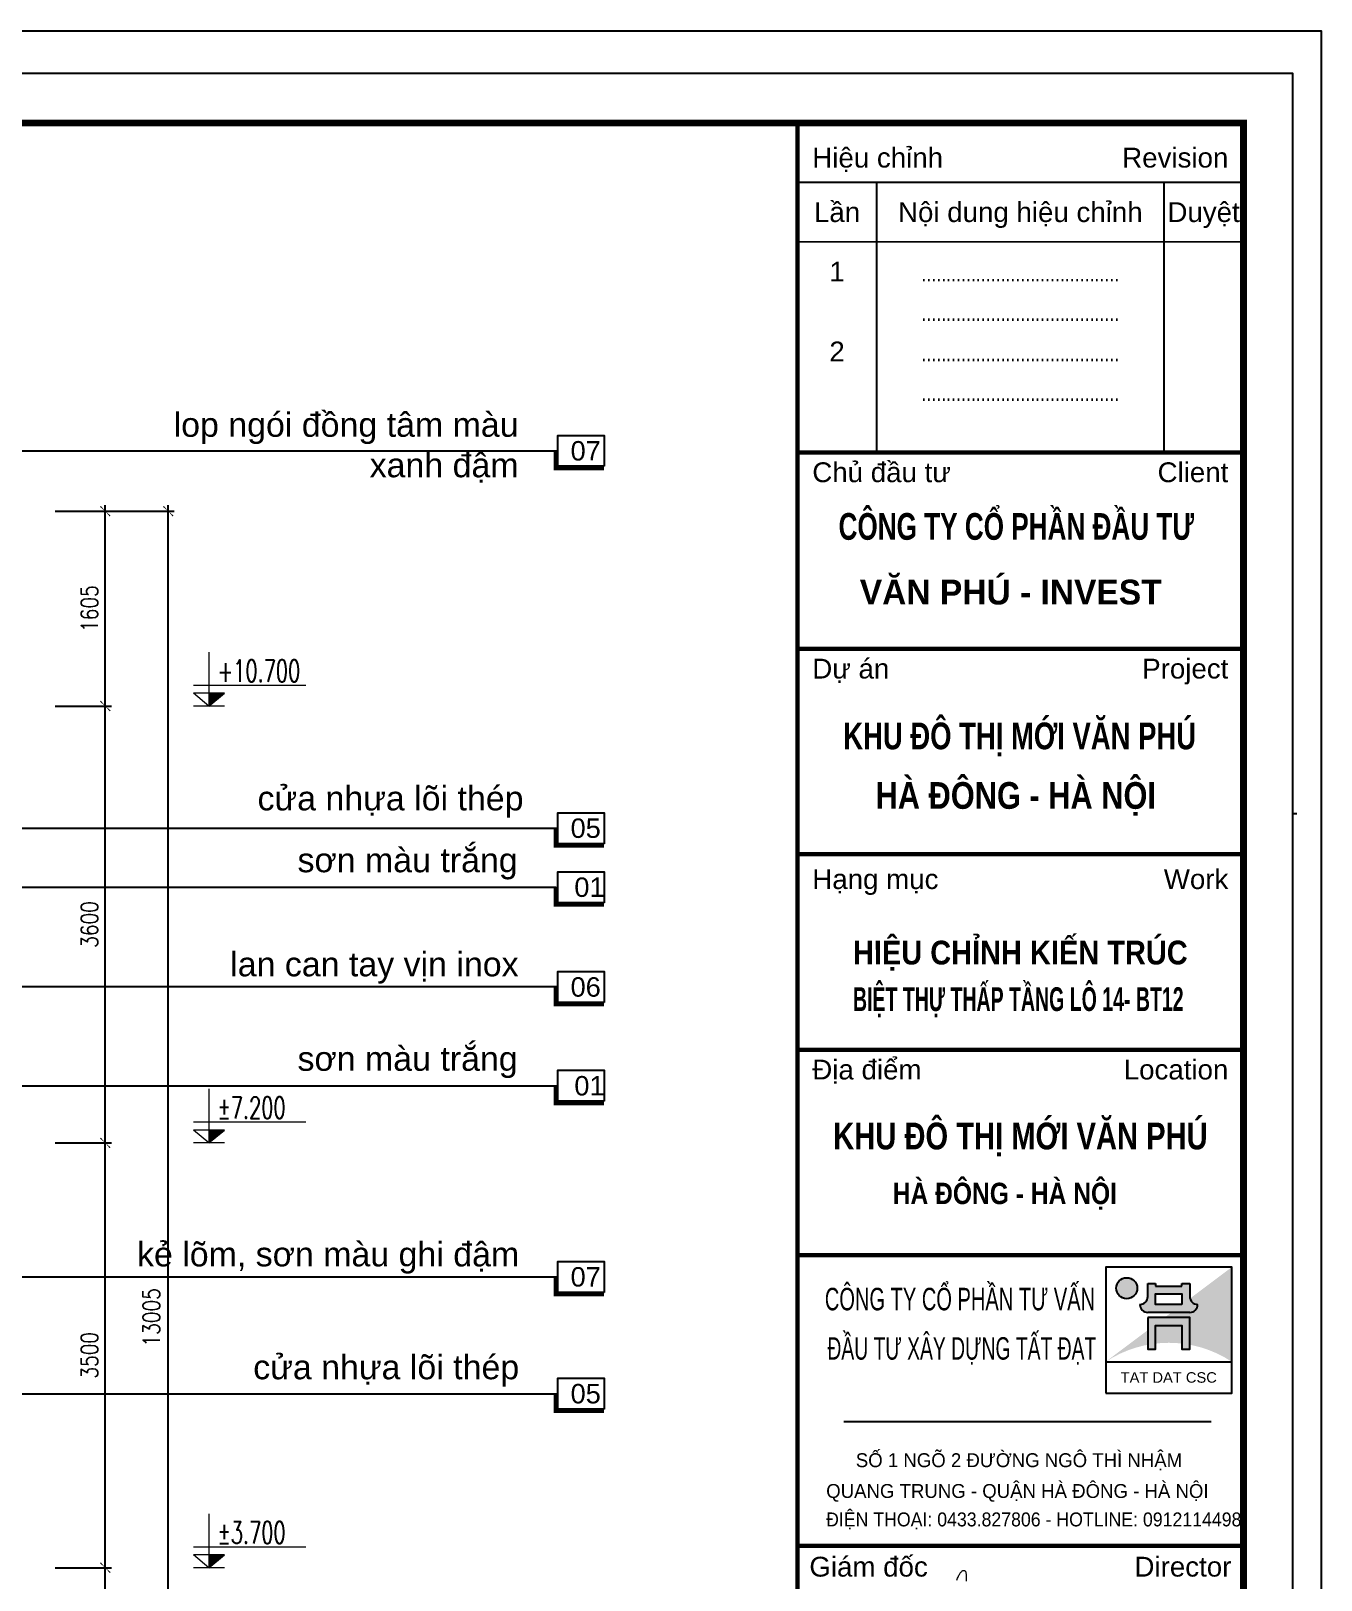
# Model space of a CAD drawing. Header units: millimetres. Extents: x -34806 to 662668, y 63228 to 99452.
# Drawn here: x 462746 to 473374, y 80691 to 93454 of the extents above; entities that cross this region are included whole.
import ezdxf
from ezdxf.enums import TextEntityAlignment as Align

# ---------------------------------------------------------------- set-up
doc = ezdxf.new("R2010")
doc.units = ezdxf.units.MM
doc.header["$LTSCALE"] = 200
doc.header["$MEASUREMENT"] = 0
doc.header["$PDMODE"] = 3
doc.header["$PDSIZE"] = 50
doc.layers.get('0').update_dxf_attribs({"color": 95, "linetype": 'CONTINUOUS'})
doc.layers.get('DEFPOINTS').update_dxf_attribs({"linetype": 'CONTINUOUS'})
for name, color, linetype in [('DIM', 1, 'CONTINUOUS'), ('KHUNGTEN', 7, 'CONTINUOUS'), ('Net_Thay', 7, 'CONTINUOUS'), ('TEXT', 7, 'CONTINUOUS'), ('TEXT2', 6, 'CONTINUOUS'), ('TPTA-Funiture', 27, 'CONTINUOUS'), ('TPTA-Text', 253, 'CONTINUOUS'), ('TPTA-Virtural', 253, 'CONTINUOUS')]:
    doc.layers.add(name, color=color, linetype=linetype)
doc.layers.add('hacth', color=251, linetype='CONTINUOUS', lineweight=13)
doc.layers.add('thay', color=7, linetype='CONTINUOUS', lineweight=18)
doc.styles.add('.VnArial', font='VNARIAL.ttf')
doc.styles.add('Aria H B iso', font='VHARIALB.ttf')
doc.styles.add('Aria H iso', font='VHARIAL.ttf')
doc.styles.add('Arial iso', font='VNARIAL.ttf')
doc.styles.add('Arial N  iso', font='VNARIALN.ttf')
doc.styles.add('NHO', font='VNCC-RMS.SHX', dxfattribs={"width": 0.8})
doc.styles.add('RomanS', font='romans.shx', dxfattribs={"width": 0.8})
doc.styles.add('Scale', font='vnsimli.shx', dxfattribs={"width": 0.65, "bigfont": 'bigfont.shx'})
doc.styles.add('TEXT1', font='VHARIAL.ttf', dxfattribs={"width": 0.85, "height": 200})
doc.styles.add('VNCC-SIM', font='VHAVAN.ttf', dxfattribs={"width": 0.85})
doc.dimstyles.new('D1', dxfattribs={"dimtxt": 140, "dimasz": 80, "dimexe": 50, "dimexo": 0, "dimgap": 60, "dimtad": 1, "dimdec": 0, "dimzin": 0, "dimdsep": 46, "dimtxsty": 'RomanS', "dimblk1": 'ARCHTICK', "dimblk2": 'ARCHTICK', "dimsah": 1, "dimcen": 100, "dimdle": 50, "dimclrt": 7, "dimadec": 0, "dimazin": 0, "dimtfac": 0.005, "dimtdec": 0, "dimtix": 1, "dimtofl": 0, "dimtmove": 2, "dimatfit": 3, "dimldrblk": 'ARCHTICK', "dimfxl": 1, "dimtvp": 0.8, "dimtolj": 1, "dimtzin": 0, "dimarcsym": 0})
doc.dimstyles.new('DIM-A3', dxfattribs={"dimscale": 0, "dimtxt": 160, "dimasz": 110, "dimexe": 110, "dimexo": 0, "dimgap": 110, "dimtad": 1, "dimdec": 0, "dimdsep": 46, "dimtxsty": 'RomanS', "dimblk1": 'ARCHTICK', "dimblk2": 'ARCHTICK', "dimsah": 1, "dimcen": 0.09, "dimdle": 110, "dimclrd": 256, "dimclre": 256, "dimclrt": 14, "dimadec": 0, "dimazin": 0, "dimtfac": 1, "dimtdec": 0, "dimtix": 1, "dimtmove": 2, "dimatfit": 3, "dimfxl": 110, "dimtolj": 1, "dimarcsym": 0})

# ---------------------------------------------------------------- blocks, each defined once
blk = doc.blocks.new('_ArchTick')
at = {"layer": 'DIM', "color": 150}
blk.add_lwpolyline([(0.5000000000004547, 0.5000000000009095, 0.1333333333333333, 0, 0), (4.547473508864641e-13, 9.094947017729282e-13, 0, 0.1333333333333333, 0), (-0.4999999999995453, -0.4999999999990905, 0.1333333333333333, 0.1333333333333333, 0)], format="xyseb", dxfattribs=at)
blk = doc.blocks.new('*D684')
at = {"layer": 'DEFPOINTS', "color": 0}
for p in [(462944.4398960458, 89497.55667071097), (463876.26894307, 89497.55667071097), (462944.4398960458, 76492.25017395287)]:
    blk.add_point(p, dxfattribs=at)
at = {"layer": 'DIM', "color": 0, "lineweight": -2}
for p, q in [((462944.4398960458, 89497.55667071097), (463926.26894307, 89497.55667071097)), ((463876.26894307, 76442.25017395287), (463876.26894307, 89547.55667071097)), ((462944.4398960458, 76492.25017395287), (463926.26894307, 76492.25017395287))]:
    blk.add_line(p, q, dxfattribs=at)
at = {"layer": 'DIM', "color": 0, "lineweight": -2, "xscale": 80, "yscale": 80, "zscale": 80}
for p, rotation in [((463876.26894307, 89497.55667071097), 90), ((463876.26894307, 76492.25017395287), 270)]:
    blk.add_blockref('_ArchTick', p, dxfattribs=dict(at, rotation=rotation))
at = {"layer": 'DIM', "color": 7, "insert": (463738.4166496429, 82854.86631722652), "char_height": 140, "attachment_point": 5, "rotation": 90, "style": 'RomanS'}
blk.add_mtext('\\A1;13005', dxfattribs=at)
blk = doc.blocks.new('*D686')
at = {"layer": 'DEFPOINTS', "color": 0}
for p in [(462944.4398960458, 80792.25017395287), (463357.6397331027, 80792.25017395287), (462944.4398960458, 77092.25017395287)]:
    blk.add_point(p, dxfattribs=at)
at = {"layer": 'DIM', "color": 0, "lineweight": -2}
for p, q in [((463357.6397331027, 77042.25017395287), (463357.6397331027, 80842.25017395287)), ((462944.4398960458, 80792.25017395287), (463407.6397331027, 80792.25017395287)), ((462944.4398960458, 77092.25017395287), (463407.6397331027, 77092.25017395287))]:
    blk.add_line(p, q, dxfattribs=at)
at = {"layer": 'DIM', "color": 0, "lineweight": -2, "xscale": 80, "yscale": 80, "zscale": 80}
for p, rotation in [((463357.6397331027, 80792.25017395287), 90), ((463357.6397331027, 77092.25017395287), 270)]:
    blk.add_blockref('_ArchTick', p, dxfattribs=dict(at, rotation=rotation))
at = {"layer": 'DIM', "color": 7, "insert": (463227.6397331027, 78942.25017395294), "char_height": 140, "attachment_point": 5, "rotation": 90, "style": 'RomanS'}
blk.add_mtext('\\A1;3700', dxfattribs=at)
blk = doc.blocks.new('*D687')
at = {"layer": 'DEFPOINTS', "color": 0}
for p in [(462944.4398960458, 84292.25017395287), (463357.6397331027, 84292.25017395287), (462944.4398960458, 80792.25017395287)]:
    blk.add_point(p, dxfattribs=at)
at = {"layer": 'DIM', "color": 0, "lineweight": -2}
for p, q in [((462944.4398960458, 84292.25017395287), (463407.6397331027, 84292.25017395287)), ((463357.6397331027, 80742.25017395287), (463357.6397331027, 84342.25017395287)), ((462944.4398960458, 80792.25017395287), (463407.6397331027, 80792.25017395287))]:
    blk.add_line(p, q, dxfattribs=at)
at = {"layer": 'DIM', "color": 0, "lineweight": -2, "xscale": 80, "yscale": 80, "zscale": 80}
for p, rotation in [((463357.6397331027, 84292.25017395287), 90), ((463357.6397331027, 80792.25017395287), 270)]:
    blk.add_blockref('_ArchTick', p, dxfattribs=dict(at, rotation=rotation))
at = {"layer": 'DIM', "color": 7, "insert": (463227.6397331027, 82542.25017395294), "char_height": 140, "attachment_point": 5, "rotation": 90, "style": 'RomanS'}
blk.add_mtext('\\A1;3500', dxfattribs=at)
blk = doc.blocks.new('*D688')
at = {"layer": 'DEFPOINTS', "color": 0}
for p in [(462944.4398960458, 87892.08513235385), (463357.6397331027, 87892.08513235385), (462944.4398960458, 84292.25017395287)]:
    blk.add_point(p, dxfattribs=at)
at = {"layer": 'DIM', "color": 0, "lineweight": -2}
for p, q in [((463357.6397331027, 84242.25017395287), (463357.6397331027, 87942.08513235385)), ((462944.4398960458, 87892.08513235385), (463407.6397331027, 87892.08513235385)), ((462944.4398960458, 84292.25017395287), (463407.6397331027, 84292.25017395287))]:
    blk.add_line(p, q, dxfattribs=at)
at = {"layer": 'DIM', "color": 0, "lineweight": -2, "xscale": 80, "yscale": 80, "zscale": 80}
for p, rotation in [((463357.6397331027, 87892.08513235385), 90), ((463357.6397331027, 84292.25017395287), 270)]:
    blk.add_blockref('_ArchTick', p, dxfattribs=dict(at, rotation=rotation))
at = {"layer": 'DIM', "color": 7, "insert": (463227.6397331027, 86092.16765315343), "char_height": 140, "attachment_point": 5, "rotation": 90, "style": 'RomanS'}
blk.add_mtext('\\A1;3600', dxfattribs=at)
blk = doc.blocks.new('*D689')
at = {"layer": 'DEFPOINTS', "color": 0}
for p in [(462944.4398960458, 89497.55667071097), (463357.6397331027, 89497.55667071097), (462944.4398960458, 87892.08513235385)]:
    blk.add_point(p, dxfattribs=at)
at = {"layer": 'DIM', "color": 0, "lineweight": -2}
for p, q in [((462944.4398960458, 89497.55667071097), (463407.6397331027, 89497.55667071097)), ((463357.6397331027, 87842.08513235385), (463357.6397331027, 89547.55667071097)), ((462944.4398960458, 87892.08513235385), (463407.6397331027, 87892.08513235385))]:
    blk.add_line(p, q, dxfattribs=at)
at = {"layer": 'DIM', "color": 0, "lineweight": -2, "xscale": 80, "yscale": 80, "zscale": 80}
for p, rotation in [((463357.6397331027, 89497.55667071097), 90), ((463357.6397331027, 87892.08513235385), 270)]:
    blk.add_blockref('_ArchTick', p, dxfattribs=dict(at, rotation=rotation))
at = {"layer": 'DIM', "color": 7, "insert": (463227.6397331027, 88694.82090153248), "char_height": 140, "attachment_point": 5, "rotation": 90, "style": 'RomanS'}
blk.add_mtext('\\A1;1605', dxfattribs=at)
blk = doc.blocks.new('cao do')
at = {"layer": 'thay'}
for p, q in [((0, 444.6272508608236), (0, 0)), ((798.181270029163, 170.2365376747912), (-128.2891475682845, 170.2365376747912)), ((0, 0), (-127.8852143107215, 106.0771588497737)), ((127.8852143107215, 106.0771588497737), (-127.8852143107215, 106.0771588497737)), ((0, 0), (127.8852143107215, 106.0771588497737))]:
    blk.add_line(p, q, dxfattribs=at)
at = {"layer": 'thay', "ltscale": 600}
blk.add_line((128.2891475682845, 0), (-128.2891475682845, 0), dxfattribs=at)
at = {"layer": 'thay', "color": 150, "ltscale": 600}
blk.add_solid([(0, 0), (0, 106.0771588497737), (127.8852143107215, 106.0771588497737)], dxfattribs=at)
at = {"layer": 'TEXT', "style": 'Arial N  iso'}
blk.add_attdef('%%P0.000', text='', height=200.0000000007276, dxfattribs=at).set_placement((69.50250721070915, 290.0113117169822), align=Align.MIDDLE_LEFT)
blk = doc.blocks.new('A$C29984D40')
at = {"layer": 'TPTA-Virtural'}
blk.add_lwpolyline([(-7.243570871651173e-05, 31.89348809509829), (382.5350945389364, 31.89348809509829), (382.5350945389364, 287.1261557442558), (-7.243570871651173e-05, 287.1261557442558)], close=True, dxfattribs=at)
at = {"layer": 'TPTA-Virtural', "color": 1, "ltscale": 600, "const_width": 31.89374988118652}
blk.add_lwpolyline([(398.4819694797043, 163.0181344066077), (398.4819694797043, 15.94661315450503), (-7.243570871651173e-05, 15.94661315450503)], dxfattribs=at)
at = {"layer": 'TPTA-Text', "style": 'Aria H iso'}
blk.add_attdef('1', text='', height=160, dxfattribs=at).set_placement((183.0461620839778, 79.97925875045621), align=Align.CENTER)
blk = doc.blocks.new('A$C5F910C25')
at = {"layer": 'Net_Thay', "ltscale": 0.5, "true_color": 0x0f9997}
h = blk.add_hatch(color=134, dxfattribs=at)
edge = h.paths.add_edge_path()
edge.add_line((23.99999934621155, 24.00000047203503), (-6.537884473800659e-07, 6.000000472107786))
edge.add_arc((11.99999934621155, -12.19999952812213), 21.80000000017373, 56.60151153231379, 123.3984884676862, ccw=False)
edge.add_line((23.99999934621155, 6.000000472093234), (23.99999934621155, 24.00000047202047))
h = blk.add_hatch(color=134, dxfattribs=at)
edge = h.paths.add_edge_path()
edge.add_arc((3.999999346211553, 20.00000047209323), 2, 0, 180)
edge.add_arc((3.999999346211553, 20.00000047209323), 2, 180, 360)
at = {"layer": 'Net_Thay', "ltscale": 0.5, "true_color": 0x001e02}
h = blk.add_hatch(color=98, dxfattribs=at)
h.paths.add_polyline_path([(15.99999934621155, 14.40000047208741), (7.999999346211553, 14.40000047208741), (7.999999346211553, 8.400000472087413), (9.499999346211553, 8.400000472087413), (9.499999346211553, 12.90000047208741), (14.49999934621155, 12.90000047208741), (14.49999934621155, 8.400000472087413), (15.99999934621155, 8.400000472087413)])
h.paths.add_polyline_path([(14.49999934667721, 16.90000047208741), (9.499999346211553, 16.90000047208741), (9.499999346211553, 18.90000047208741), (14.49999934621155, 18.90000047208741)], flags=16)
edge = h.paths.add_edge_path()
edge.add_arc((17.49999934621155, 18.40000047208741), 1.499999999992724, 180.0000000002779, 270, ccw=False)
edge.add_line((15.99999934621155, 18.40000047208741), (15.99999934621155, 20.90000047210196))
edge.add_line((15.99999934621155, 20.90000047208741), (14.49999934621155, 20.90000047208741))
edge.add_line((14.49999934621155, 20.90000047208741), (14.49999934621155, 20.40000047208741))
edge.add_line((14.49999934621155, 20.40000047208741), (9.499999346211553, 20.40000047208741))
edge.add_line((9.499999346211553, 20.40000047208741), (9.499999346211553, 20.90000047208741))
edge.add_line((9.499999346211553, 20.90000047208741), (7.999999346211553, 20.90000047208741))
edge.add_line((7.999999346211553, 20.90000047208741), (7.999999346211553, 18.40000047207286))
edge.add_arc((6.499999346211553, 18.40000047208741), 1.5, 270, 359.9999999997221, ccw=False)
edge.add_arc((7.999999346211553, 16.90000047208741), 1.5, 180, 270)
edge.add_line((7.999999346211553, 15.40000047208741), (15.99999934621155, 15.40000047208741))
edge.add_arc((15.99999934621155, 16.90000047208741), 1.5, 270, 360)
at = {"layer": 'Net_Thay', "color": 2, "ltscale": 0.5}
blk.add_line((-6.537884473800659e-07, 6.000000472093234), (23.99999934621155, 6.000000472093234), dxfattribs=at)
at = {"layer": 'Net_Thay', "ltscale": 0.5}
blk.add_lwpolyline([(-6.537884473800659e-07, 4.720932338386774e-07), (23.99999934621155, 4.720932338386774e-07), (23.99999934621155, 24.00000047209323), (-6.537884473800659e-07, 24.00000047209323)], close=True, dxfattribs=at)
at = {"layer": 'Net_Thay', "color": 98, "ltscale": 0.5, "true_color": 0x001e02}
blk.add_lwpolyline([(15.99999934621155, 15.40000047208741), (7.999999346211553, 15.40000047208741, -0.414213562373095), (6.499999346211553, 16.90000047208741, 0.4142135623730951), (7.999999346211553, 18.40000047208741), (7.999999346211553, 20.90000047208741), (9.499999346211553, 20.90000047208741), (9.499999346211553, 20.40000047208741), (14.49999934621155, 20.40000047208741), (14.49999934621155, 20.90000047208741), (15.99999934621155, 20.90000047208741), (15.99999934621155, 18.40000047208741, 0.414213562373095), (17.49999934621155, 16.90000047208741, -0.414213562373095)], format="xyb", close=True, dxfattribs=at)
for points in [[(14.49999934667721, 16.90000047208741), (9.499999346211553, 16.90000047208741), (9.499999346211553, 18.90000047208741), (14.49999934621155, 18.90000047208741)], [(7.999999346211553, 14.40000047208741), (7.999999346211553, 8.400000472087413), (9.499999346211553, 8.400000472087413), (9.499999346211553, 12.90000047208741), (14.49999934621155, 12.90000047208741), (14.49999934621155, 8.400000472087413), (15.99999934621155, 8.400000472087413), (15.99999934621155, 14.40000047208741)]]:
    blk.add_lwpolyline(points, close=True, dxfattribs=at)
at = {"layer": 'Net_Thay', "color": 134, "ltscale": 0.5, "true_color": 0x0f9997}
blk.add_circle((3.999999346211553, 20.00000047209323), 2, dxfattribs=at)
at = {"layer": 'Net_Thay', "color": 2, "style": '.VnArial'}
blk.add_text('TAT DAT CSC', height=2, dxfattribs=at).set_placement((2.841745594516397, 2.000000472093234))
blk = doc.blocks.new('khung')
at = {"color": 8}
blk.add_line((27622.5522648067, 17766.50656431817), (30915.23519163614, 17766.50656431817), dxfattribs=at)
at = {"color": 4, "const_width": 34.92595818815155}
for points in [[(27622.5522648067, 19305.16904551932), (31115.14808362222, 19305.16904551932)], [(27622.55226480321, 19305.16904551932), (31115.14808361849, 19305.16904551932)], [(27622.5522648067, 17766.50656431817), (31115.14808362222, 17766.50656431817)], [(27622.55226480321, 17766.50656431817), (31115.14808361849, 17766.50656431817)], [(27622.55244429281, 17766.50656709514), (31115.14826310787, 17766.50656709514)]]:
    blk.add_lwpolyline(points, dxfattribs=at)
at = {"color": 7}
blk.add_lwpolyline([(28871.17852380154, 10467.99971975067), (28874.51073092772, 10476.82006679304), (28877.83837310933, 10485.06582119679), (28881.18198451059, 10492.76890612202), (28884.55580851379, 10499.95472053626), (28887.94892537218, 10506.62256663655), (28891.3441245571, 10512.76522242739), (28894.72419553966, 10518.3754659131), (28898.07192779074, 10523.44607509793), (28901.37011078159, 10527.96982798654), (28904.60153398322, 10531.93950258307), (28907.74898686698, 10535.34787689202), (28910.79687169572, 10538.19422852861), (28913.73604190161, 10540.50383355145), (28916.55896370867, 10542.30846763007), (28919.25810334003, 10543.63990643384), (28921.82592702033, 10544.52992563226), (28924.25490097333, 10545.01030089476), (28926.5374914227, 10545.11280789084), (28928.66616459248, 10544.8692222899), (28930.63597681063, 10544.30763687038), (28932.45234482169, 10543.44141284605), (28934.12327547346, 10542.28022853958), (28935.6567756144, 10540.83376227368), (28937.06085209311, 10539.11169237109), (28938.34351175759, 10537.12369715447), (28939.51276145634, 10534.87945494651), (28940.57660803736, 10532.38864406992), (28941.54148784398, 10529.63612003659), (28942.40755519733, 10526.50744711531), (28943.17339391302, 10522.86336676397), (28943.83758780732, 10518.5646204406), (28944.39872069564, 10513.47194960301), (28944.85537639434, 10507.44609570927), (28945.20613871908, 10500.34780021718), (28945.44959148543, 10492.03780458489), (28945.58476428939, 10482.40783225092), (28945.61246984453, 10471.47353457656), (28945.53396664428, 10459.28154490358)], dxfattribs=at)
at = {"layer": 'DEFPOINTS', "color": 8}
blk.add_lwpolyline([(0, 0), (31503.2142857092, 0), (31503.2142857092, 22274.99999999884), (0, 22274.99999999884)], close=True, dxfattribs=at)
at = {"layer": 'KHUNGTEN', "color": 8}
for p, q in [((27622.5522648067, 17766.50656431817), (30915.23519163614, 17766.50656431817)), ((31503.21446545597, 16475.24069870885), (31536.14129472431, 16475.24069870885))]:
    blk.add_line(p, q, dxfattribs=at)
at = {"layer": 'KHUNGTEN', "color": 4}
for points, const_width in [([(847.8094161225017, 388.0662020905293), (31116.97317918693, 388.0662020905293), (31116.97317918693, 21886.93379790831), (847.8094161225017, 21886.93379790831)], 54.32926829268017), ([(27622.55226480344, 21886.93379790831), (31115.14808361861, 21886.93379790831), (31115.14808361861, 388.0662020905293), (27622.55226480344, 388.0662020905293)], 34.92595818815155)]:
    blk.add_lwpolyline(points, close=True, dxfattribs=dict(at, const_width=const_width))
at = {"layer": 'KHUNGTEN', "color": 8, "const_width": 15.52264808362291}
for points in [[(27622.55226480344, 21421.25435539952), (31115.14808361861, 21421.25435539952)], [(28243.45818814833, 21421.25435539952), (28243.45818814833, 19305.16904551932)], [(30494.24216027372, 21421.25435539952), (30494.24216027372, 19305.16904551932)], [(27622.55226480344, 20955.57491289097), (31115.14808361861, 20955.57491289097)]]:
    blk.add_lwpolyline(points, dxfattribs=at)
at = {"layer": 'KHUNGTEN', "color": 4, "const_width": 34.92595818815155}
for points in [[(27622.5522648067, 19305.16904551932), (31115.14808362222, 19305.16904551932)], [(27622.5522648067, 17766.50656431817), (31115.14808362222, 17766.50656431817)], [(27622.55244429281, 17766.50656709514), (31115.14826310799, 17766.50656709514)], [(27622.55244430073, 16156.79297462516), (31115.14826308552, 16156.79297462516)], [(27622.55244430073, 14624.75846653097), (31115.14826308552, 14624.75846653097)], [(27622.55244430073, 13015.04487406099), (31115.14826308552, 13015.04487406099)], [(27622.55244430073, 10736.72422027594), (31115.14826308552, 10736.72422027594)]]:
    blk.add_lwpolyline(points, dxfattribs=at)
at = {"layer": 'TEXT', "ltscale": 0.5}
blk.add_line((27986.60985845308, 11711.78306946379), (30863.53041137882, 11711.78306946379), dxfattribs=at)
at = {"layer": 'Net_Thay', "ltscale": 0.5, "xscale": 41.14443919872792, "yscale": 41.14443919843416, "zscale": 41.14443919841674}
blk.add_blockref('A$C5F910C25', (30038.09329324789, 11933.25575218037), dxfattribs=at)
at = {"color": 8, "style": 'Arial iso', "width": 0.9999999941723045}
blk.add_text('Chñ ®Çu t\xad', height=155.2264808362291, dxfattribs=at).set_placement((27738.97212543071, 19072.32932426484))
blk.add_text('Client', height=155.2264808362291, dxfattribs=at).set_placement((30998.72822296189, 19072.32932426484), align=Align.RIGHT)
at = {"color": 7, "style": 'Aria H B iso'}
for s, height, width, p, p2 in [('c«ng ty cæ phÇn ®Çu t\xad', 209.5557491289093, 0.7025069977603693, (27944.6269997557, 18620.55834446217), (30730.05160926669, 18620.55834446217)), ('V¨n phó - invest', 194.0331010452864, 0.9695176841983916, (28110.77818054508, 18114.08333186369), (30476.24669963552, 18114.08333186369)), ('KHU §¤ THÞ MíI V¡N PHó', 209.5557491289093, 0.7389444991926696, (27981.5830404671, 16979.11143905187), (30745.75182077126, 16979.11143905187)), ('     hµ ®«ng - hµ néi      ', 209.5557491289093, 0.8236616100735789, (27899.69612104643, 16512.57014595026), (30833.47660882449, 16512.57014595026)), ('KHU §¤ THÞ MíI V¡N PHó', 209.5557491289093, 0.7842867514927371, (27902.79010211822, 13843.96685813665), (30836.57058989628, 13843.96685813665)), ('     hµ ®«ng - hµ néi      ', 167.6445993031274, 0.8236616100735753, (28100.74854778661, 13415.15737015691), (30447.77293800905, 13415.15737015691))]:
    blk.add_text(s, height=height, dxfattribs=dict(at, width=width)).set_placement(p, p2, align=Align.FIT)
for s, rotation, width, p, p2 in [('hiÖu chØnh kiÕn tróc ', 0.007563074260473018, 0.8721502751807877, (28057.64394805585, 15292.82606776041), (30743.28167936322, 15293.18057341316)), ('biÖt thù thÊp tÇng l« 14- bt12', 0.00784076763653109, 0.5913500781191495, (28057.64394805585, 14928.03816096876), (30648.16550555607, 14928.39266662152))]:
    blk.add_text(s, height=186.2717770034749, rotation=rotation, dxfattribs=dict(at, width=width)).set_placement(p, p2, align=Align.FIT)
at = {"layer": 'KHUNGTEN', "color": 8, "style": 'Arial iso', "width": 0.9999999941723045}
for s, p in [('HiÖu chØnh', (27738.97212543071, 21537.67421602679)), ('Dù ¸n', (27738.972304928, 17533.66684584084)), ('H¹ng môc', (27738.9723049301, 15884.01234600481)), ('§Þa ®iÓm', (27738.97230493592, 14391.91874527666)), ('Gi¸m ®èc', (27715.88164925477, 10496.34527608089)), ('Director', (30263.40089333357, 10496.34527608089))]:
    blk.add_text(s, height=155.2264808362291, dxfattribs=at).set_placement(p)
for s, p in [('Revision', (30998.72822296189, 21537.67421602679)), ('Project', (30998.72840245918, 17533.66684584084)), ('Work', (30998.72840246174, 15884.01234600481)), ('Location', (30998.7284024671, 14391.91874527666))]:
    blk.add_text(s, height=155.2264808362291, dxfattribs=at).set_placement(p, align=Align.RIGHT)
for s, p in [('LÇn', (27933.00522647589, 21188.41463414521)), ('Néi dung hiÖu chØnh', (29368.85017421097, 21188.41463414521)), ('DuyÖt', (30804.69512194628, 21188.41463414521))]:
    blk.add_text(s, height=155.2264808362291, dxfattribs=at).set_placement(p, align=Align.MIDDLE_CENTER)
at = {"layer": 'KHUNGTEN', "color": 8}
for s, height, style, width, p in [('1', 155.0419073385964, 'Arial N  iso', 0.9999999941723045, (27933.00522647589, 20645.12195121817)), ('........................................', 130.3508018059811, 'NHO', 0.8000000093348955, (29368.85017421097, 20645.12195121846)), ('........................................', 130.3508018059811, 'NHO', 0.8000000093348955, (29368.85017421097, 20334.66898954601)), ('2', 155.0419073385964, 'Arial N  iso', 0.9999999941723045, (27933.00522647589, 20019.15129633312)), ('........................................', 130.3508018059811, 'NHO', 0.8000000093348955, (29368.85017421097, 20019.15129633312)), ('........................................', 130.3508018059811, 'NHO', 0.8000000093348955, (29368.85017421097, 19708.69833466067))]:
    blk.add_text(s, height=height, dxfattribs=dict(at, style=style, width=width)).set_placement(p, align=Align.CENTER)
at = {"layer": 'KHUNGTEN', "color": 8, "style": 'Arial iso'}
for s, width, p, p2 in [('§Þa chØ: sè 17 l« 2A, ®\xadêng Trung Yªn 1', 0.8388118954867925, (31504.31202643167, 16488.0891799439), (31534.72227211297, 16488.0891799439)), ('Tel: 7833367-7833368       fax: 7833369', 0.8360724104698336, (31504.31202643167, 16480.92607030772), (31534.72227211297, 16480.92607030772)), ('ph\xadêng Yªn Hoµ - quËn CÇu GiÊy - Hµ Néi', 0.7824314991727065, (31504.31202643167, 16484.5076251258), (31534.72227211297, 16484.5076251258)), ('Email:...................................................', 0.8776965749600775, (31504.31202643167, 16477.34451548962), (31534.72227211297, 16477.34451548962))]:
    blk.add_text(s, height=1.463414635509596, dxfattribs=dict(at, width=width)).set_placement(p, p2, align=Align.FIT)
at = {"layer": 'TEXT', "style": 'VNCC-SIM'}
for s, p in [('Sè 1 ngâ 2 ®\xadêng Ng« Th× NhËm ', (28079.7719981267, 11353.83755541717)), ('Quang Trung - QuËn Hµ §«ng - Hµ Néi', (27847.86973745052, 11112.40169976035))]:
    blk.add_text(s, height=108.9886755819513, dxfattribs=at).set_placement(p)
at = {"layer": 'TEXT', "style": 'VNCC-SIM', "width": 0.9519099250354756}
blk.add_text('§iÖn Tho¹i: 0433.827806 - hotline: 0912114498 ', height=108.9886755819513, dxfattribs=at).set_placement((27846.79470654219, 10889.70762730849))
at = {"layer": 'TEXT2', "style": 'TEXT1'}
for s, width, p in [('C¤NG TY Cæ PHÇN T¦ VÊN', 0.6389054874326405, (27837.08662231182, 12582.8204010752)), ('§ÇU T¦ X¢Y DùNG TÊT §¹T', 0.6144138413786301, (27857.24481806948, 12196.09640660527))]:
    blk.add_text(s, height=176.1951943736632, dxfattribs=dict(at, width=width)).set_placement(p)

msp = doc.modelspace()

# ---------------------------------------------------------------- linework, layer by layer
msp.add_lwpolyline([(439548.2060784975, 93454.33034499994), (473373.7060749728, 93454.33034499994), (473373.7060749728, 69332.25844173471), (439548.2060784975, 69332.25844173471)], close=True)

# ---------------------------------------------------------------- block references
at = {"layer": 'DIM', "linetype": 'Continuous'}
ref = msp.add_blockref('cao do', (464212.1423535646, 87892.25017395287), dxfattribs=at)
ref.add_attrib('%%P0.000', '+10.700', dxfattribs={"layer": 'TEXT', "height": 180, "style": 'Scale', "width": 0.65}).set_placement((464281.6448607753, 88182.26148566985), align=Align.MIDDLE_LEFT)
ref = msp.add_blockref('cao do', (464212.1423535646, 84292.25017395287), dxfattribs=at)
ref.add_attrib('%%P0.000', '%%p7.200', dxfattribs={"layer": 'TEXT', "height": 180, "style": 'Scale', "width": 0.65}).set_placement((464281.6448607753, 84582.26148566985), align=Align.MIDDLE_LEFT)
ref = msp.add_blockref('cao do', (464212.1423535646, 80792.25017395287), dxfattribs=at)
ref.add_attrib('%%P0.000', '%%p3.700', dxfattribs={"layer": 'TEXT', "height": 180, "style": 'Scale', "width": 0.65}).set_placement((464281.6448607753, 81082.26148566985), align=Align.MIDDLE_LEFT)
at = {"layer": 'hacth', "xscale": 1.051495878993592, "yscale": 1.051495932799298, "zscale": 1.051495938646239}
msp.add_blockref('khung', (440015.2141033465, 69682.25844173471), dxfattribs=at)
at = {"layer": 'TPTA-Funiture'}
ref = msp.add_blockref('A$C29984D40', (467467.5289092546, 89835.30130476897), dxfattribs=dict(at, xscale=-1))
ref.add_attrib('1', '07', dxfattribs={"layer": 'TPTA-Text', "height": 160, "style": 'Aria H iso'}).set_placement((467315.5877949193, 89915.28056351942), align=Align.CENTER)
ref = msp.add_blockref('A$C29984D40', (467467.5289092546, 86725.62616462595), dxfattribs=dict(at, xscale=-1))
ref.add_attrib('1', '05', dxfattribs={"layer": 'TPTA-Text', "height": 160, "style": 'Aria H iso'}).set_placement((467315.6969354379, 86805.6054233764), align=Align.CENTER)
ref = msp.add_blockref('A$C29984D40', (467467.5480103767, 86239.46678553472), dxfattribs=dict(at, xscale=-1))
ref.add_attrib('1', '01', dxfattribs={"layer": 'TPTA-Text', "height": 160, "style": 'Aria H iso'}).set_placement((467346.493662754, 86319.44604428517), align=Align.CENTER)
ref = msp.add_blockref('A$C29984D40', (467467.5289092546, 85417.35459081465), dxfattribs=dict(at, xscale=-1))
ref.add_attrib('1', '06', dxfattribs={"layer": 'TPTA-Text', "height": 160, "style": 'Aria H iso'}).set_placement((467315.5877949193, 85497.3338495651), align=Align.CENTER)
ref = msp.add_blockref('A$C29984D40', (467467.5289092546, 84603.40040853687), dxfattribs=dict(at, xscale=-1))
ref.add_attrib('1', '01', dxfattribs={"layer": 'TPTA-Text', "height": 160, "style": 'Aria H iso'}).set_placement((467346.474561632, 84683.37966728731), align=Align.CENTER)
ref = msp.add_blockref('A$C29984D40', (467467.5289092546, 83028.84842079048), dxfattribs=dict(at, xscale=-1))
ref.add_attrib('1', '07', dxfattribs={"layer": 'TPTA-Text', "height": 160, "style": 'Aria H iso'}).set_placement((467315.6969354379, 83108.82767954093), align=Align.CENTER)
ref = msp.add_blockref('A$C29984D40', (467467.5289092546, 82066.26771042598), dxfattribs=dict(at, xscale=-1))
ref.add_attrib('1', '05', dxfattribs={"layer": 'TPTA-Text', "height": 160, "style": 'Aria H iso'}).set_placement((467315.6969354379, 82146.24696917643), align=Align.CENTER)

# ---------------------------------------------------------------- texts
at = {"layer": 'TEXT', "char_height": 200, "width": 3262.79051735381, "attachment_point": 3, "style": 'Arial iso'}
for s, insert in [('lop ngãi ®ång t©m mµu xanh ®Ëm ', (466762.7831043404, 90310.61439693157)), ('cöa nhùa lâi thÐp ', (466803.4637585173, 87232.24784073452)), ('s¬n mµu tr¾ng', (466755.1833091252, 86722.66844516955)), ('lan can tay vÞn inox', (466762.7831043404, 85864.97966744643)), ('s¬n mµu tr¾ng', (466755.1642080031, 85086.60206817169)), ('kÎ lâm, s¬n mµu ghi ®Ëm', (466767.9523097438, 83475.19011317575)), ('cöa nhùa lâi thÐp', (466767.9523097438, 82544.9470918978))]:
    msp.add_mtext(s, dxfattribs=dict(at, insert=insert))

# ---------------------------------------------------------------- dimensions: what is measured, and where the dimension line sits
at = {"layer": 'DIM'}
dim = msp.add_linear_dim(base=(463876.26894307, 89497.55667071097), p1=(462944.4398960458, 76492.25017395287), p2=(462944.4398960458, 89497.55667071097), angle=90, dimstyle='D1', dxfattribs=at)
dim.commit()
dim.dimension.update_dxf_attribs({"geometry": '*D684', "text_midpoint": (463738.4166496429, 82854.86631722652), "dimtype": 128})
for base, p1, p2, picture, middle in [((463357.6397331027, 89497.55667071097), (462944.4398960458, 87892.08513235385), (462944.4398960458, 89497.55667071097), '*D689', (463227.6397331027, 88694.82090153248)), ((463357.6397331027, 87892.08513235385), (462944.4398960458, 84292.25017395287), (462944.4398960458, 87892.08513235385), '*D688', (463227.6397331027, 86092.16765315343)), ((463357.6397331027, 84292.25017395287), (462944.4398960458, 80792.25017395287), (462944.4398960458, 84292.25017395287), '*D687', (463227.6397331027, 82542.25017395294)), ((463357.6397331027, 80792.25017395287), (462944.4398960458, 77092.25017395287), (462944.4398960458, 80792.25017395287), '*D686', (463227.6397331027, 78942.25017395294))]:
    dim = msp.add_linear_dim(base=base, p1=p1, p2=p2, angle=90, dimstyle='D1', dxfattribs=at)
    dim.commit()
    dim.dimension.update_dxf_attribs({"geometry": picture, "text_midpoint": middle})

# ---------------------------------------------------------------- leaders
at = {"layer": 'TPTA-Text'}
for points in [[(457587.0676484969, 88589.07394068546), (457587.0676484969, 89994.81112668858), (467084.9938147157, 89994.81112668858)], [(458290.5138220216, 86885.13598654556), (467084.9938147157, 86885.13598654556)], [(460044.8222555413, 86399.01279712023), (467069.0469397749, 86398.95533301329)], [(459282.0336235749, 85290.37272522118), (459282.0336235749, 85580.37272522118), (467084.9938147157, 85580.37272522118)], [(460092.4164532602, 83188.35824271009), (467084.9938147157, 83188.35824271009)], [(458440.3750150219, 82225.77753234559), (467084.9938147157, 82225.77753234559)]]:
    msp.add_leader(points, dimstyle='DIM-A3', override={"dimscale": 1, "dimtad": 0}, dxfattribs=at)
at = {"layer": 'TPTA-Text', "linetype": 'Continuous'}
msp.add_leader([(458857.7939830354, 84762.91023045659), (467084.9938147162, 84762.91023045659)], dimstyle='DIM-A3', override={"dimscale": 1, "dimtad": 0}, dxfattribs=at)

doc.saveas('drawing.dxf')
